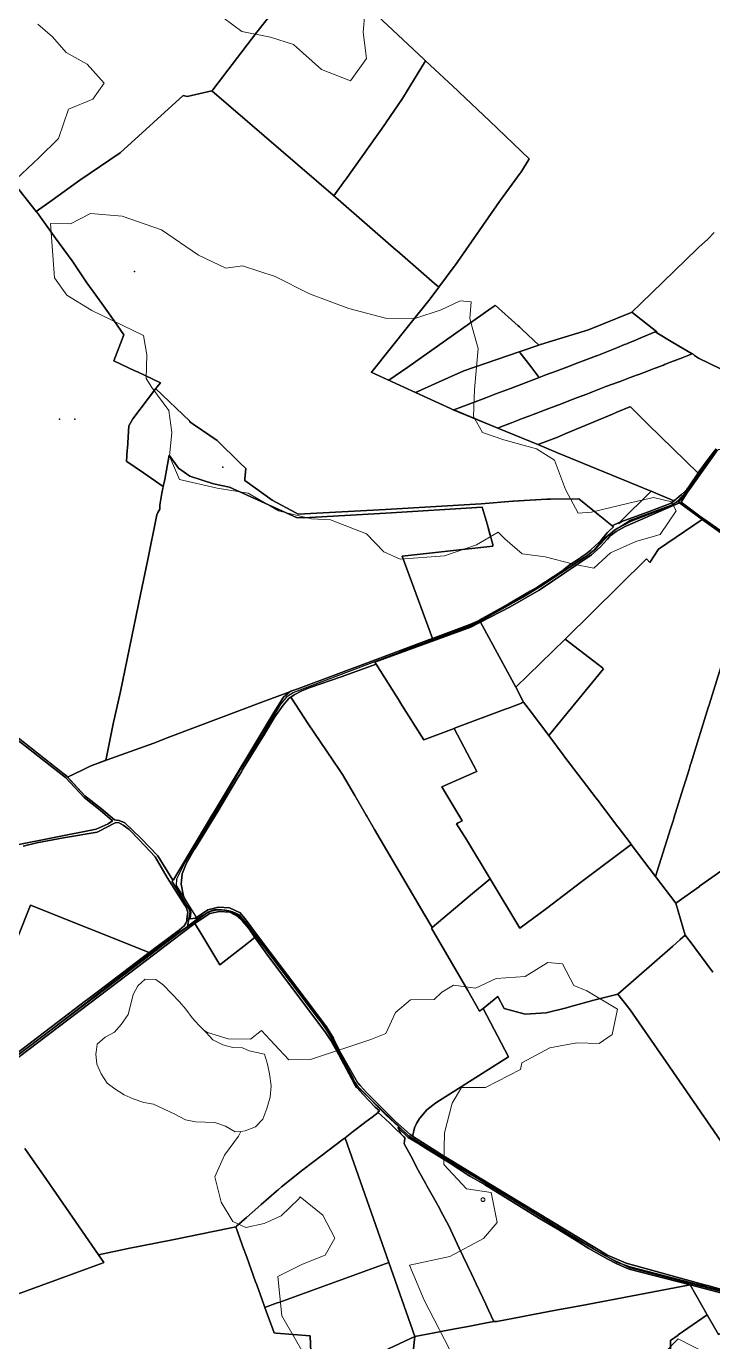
# Model space of a CAD drawing. Header units: metres. Extents: x 3 to 1005126, y 39 to 4383651.
# Drawn here: x 485298 to 486747, y 4360541 to 4363319 of the extents above; entities that cross this region are included whole.
import ezdxf

# ---------------------------------------------------------------- set-up
doc = ezdxf.new("R2010")
doc.units = ezdxf.units.M
doc.header["$MEASUREMENT"] = 0
doc.layers.add('Carreteras_5_km_Cala_Blava', color=2, linetype='Continuous', lineweight=30)
doc.layers.add('Habitats_5_km_Cala_Blava', color=7, linetype='Continuous', lineweight=9, true_color=0xe7f7d0)
doc.layers.add('TM_Llucmajor', color=7, linetype='Continuous')
doc.layers.add('Yacimientos_arqueologicos_5_km_Cala_Blava', color=7, linetype='Continuous', true_color=0x6c7696)

msp = doc.modelspace()

# ---------------------------------------------------------------- linework, layer by layer
at = {"layer": 'Carreteras_5_km_Cala_Blava'}
msp.add_line((485659, 4361434.2, 80.1), (485614.8, 4361504.9, 81.6), dxfattribs=at)
for points in [[(486673.1, 4362316.6, 85.1), (486692, 4362336.9, 85), (486755.1, 4362425, 84.6)], [(486537.7, 4362254, 82), (486572.7, 4362276.1, 83.4), (486660.5, 4362308.7, 85.1), (486673.1, 4362316.6, 85.1)], [(486252.9, 4362060.8, 80.1), (486372.5, 4362130, 79.7), (486475.6, 4362198.2, 80.3), (486494.6, 4362211.2, 80.5), (486520.2, 4362239.7, 81.3), (486537.7, 4362254, 82)], [(485749.4, 4361748.7, 81.2), (485793.8, 4361818.4, 81.3), (485835.4, 4361887.7, 81.3), (485850.2, 4361905.5, 81.1), (485861.1, 4361912.4, 81.1), (486252.9, 4362060.8, 80.1)], [(485614.8, 4361504.9, 81.6), (485615.8, 4361518.8, 81.6), (485631.6, 4361551.4, 81.4), (485696.9, 4361658.2, 81.2), (485749.4, 4361748.7, 81.2)], [(485659, 4361434.2, 80.1), (485635.5, 4361416.2, 80.2), (485628.3, 4361411.3, 80.2), (485603.6, 4361394.7, 80.2), (485277, 4361143.4, 80.4)], [(486067.8, 4361011.3, 76.4), (486004.5, 4361072.9, 77.6), (485993, 4361086.7, 77.8), (485928.1, 4361207.4, 79.3), (485794.5, 4361382.6, 81.2), (485762.3, 4361422.6, 80.5), (485745, 4361441, 80.2), (485729.5, 4361449, 80.1), (485712.9, 4361453, 80), (485700.2, 4361452.5, 79.9), (485685.3, 4361449, 80), (485669.8, 4361441.5, 80.1), (485659, 4361434.2, 80.1)], [(486166.6, 4360937.7, 74.9), (486104.5, 4360976.4, 76.1), (486067.8, 4361011.3, 76.4)], [(486695.3, 4360664.7, 71.4), (486571.6, 4360697.1, 71.9), (486519.9, 4360722.4, 71.7), (486449.8, 4360763.2, 71.3), (486352.3, 4360823.3, 73), (486166.6, 4360937.7, 74.9)], [(486882.8, 4360618, 72.5), (486837.7, 4360628.2, 71.9), (486695.3, 4360664.7, 71.4)]]:
    msp.add_polyline3d(points, dxfattribs=at)
at = {"layer": 'Habitats_5_km_Cala_Blava'}
for points in [[(486016, 4363386.3), (486009, 4363307.3), (486016, 4363251.3), (485982, 4363204.3), (485921, 4363228.3), (485862, 4363281.3), (485813, 4363296.3), (485753, 4363308.3), (485715, 4363336.3)], [(485322, 4363324.3), (485353, 4363297.3), (485382, 4363264.3), (485426, 4363239.3), (485462, 4363199.3), (485438, 4363165.3), (485387, 4363144.3), (485366, 4363082.3), (485324, 4363041.3), (485264, 4362985.3)], [(485887, 4360509.3), (485837, 4360596.3), (485829, 4360679.3), (485881, 4360705.3), (485929, 4360724.3), (485949, 4360760.3), (485924, 4360808.3), (485876, 4360847.3), (485873, 4360843.3), (485836, 4360807.3), (485800, 4360791.3), (485761, 4360782.3), (485734, 4360795.3), (485709, 4360836.3), (485696, 4360889.3), (485716, 4360935.3), (485746, 4360975.3), (485750.5, 4360985.6), (485760.1, 4360986.5), (485781.9, 4360994.8), (485797.5, 4361011), (485805.7, 4361033.7), (485812.7, 4361057.7), (485814.5, 4361081.8), (485811.3, 4361107.3), (485806.8, 4361127.8), (485800.9, 4361148.3), (485768.1, 4361155.4), (485754.3, 4361162.1), (485734.1, 4361162.6), (485712.6, 4361168.2), (485691.3, 4361178.8), (485677.8, 4361194.4), (485672.1, 4361199.9), (485680, 4361194.3), (485724, 4361181.3), (485771, 4361180.3), (485794, 4361198.3), (485822, 4361169.3), (485852, 4361136.3), (485898, 4361137.3), (486025, 4361179.3), (486057, 4361192.3), (486077, 4361236.3), (486109, 4361263.3), (486159, 4361264.3), (486175, 4361279.3), (486200, 4361294.3), (486246, 4361288.3), (486290, 4361308.3), (486351, 4361312.3), (486399, 4361342.3), (486430, 4361339.3), (486454, 4361293.3), (486481, 4361282.3), (486546, 4361243.3), (486535, 4361190.3), (486507, 4361171.3), (486460, 4361172.3), (486403, 4361162.3), (486344, 4361130.3), (486341, 4361116.3), (486267, 4361078.3), (486217, 4361078.3), (486197, 4361045.3), (486181, 4360982.3), (486179, 4360915.3), (486227, 4360864.3), (486279, 4360856.3), (486292, 4360793.3), (486263, 4360759.3), (486192, 4360721.3), (486107, 4360703.3), (486138, 4360629.3), (486202, 4360505.3)], [(486646, 4360518.3), (486674, 4360547.3), (486739, 4360514.3)]]:
    msp.add_lwpolyline(points, dxfattribs=at)
for points in [[(486496, 4362175.3), (486453, 4362183.3), (486393, 4362199.3), (486345, 4362205.3), (486308, 4362237.3), (486294, 4362251.3), (486248, 4362224.3), (486181, 4362201.3), (486087, 4362194.3), (486053, 4362209.3), (486016, 4362247.3), (485940, 4362277.3), (485900, 4362279.3), (485830, 4362296.3), (485766, 4362333.3), (485701, 4362344.3), (485621, 4362362.3), (485600, 4362411.3), (485605, 4362461.3), (485599, 4362508.3), (485563, 4362556.3), (485551, 4362575.3), (485552, 4362625.3), (485545, 4362666.3), (485436, 4362719.3), (485383, 4362751.3), (485357, 4362788.3), (485349, 4362903.3), (485391, 4362902.3), (485433, 4362924.3), (485500, 4362918.3), (485583, 4362889.3), (485661, 4362836.3), (485719, 4362808.3), (485754, 4362813.3), (485823, 4362791.3), (485896, 4362754.3), (485979, 4362723.3), (486056, 4362703.3), (486118, 4362702.3), (486174, 4362720.3), (486214, 4362739.3), (486237, 4362737.3), (486234, 4362702.3), (486241, 4362676.3), (486252, 4362639.3), (486244, 4362552.3), (486242, 4362495.3), (486261, 4362461.3), (486306, 4362446.3), (486375, 4362427.3), (486413, 4362403.3), (486436, 4362341.3), (486463, 4362291.3), (486491, 4362293.3), (486570, 4362312.3), (486622, 4362324.3), (486660, 4362315.3), (486670, 4362296.3), (486636, 4362246.3), (486585, 4362231.3), (486531, 4362207.3)], [(485800.9, 4361148.3), (485806.8, 4361127.8), (485811.3, 4361107.3), (485814.5, 4361081.8), (485812.7, 4361057.7), (485805.7, 4361033.7), (485797.5, 4361011), (485781.9, 4360994.8), (485760.1, 4360986.5), (485750.5, 4360985.6), (485738.5, 4360984.4), (485718.5, 4360996.4), (485695.9, 4361004.5), (485675.6, 4361005), (485655.3, 4361005.5), (485633.9, 4361009.8), (485611.3, 4361021.8), (485588.7, 4361032.5), (485566.2, 4361043.2), (485546, 4361046.2), (485523.3, 4361054.4), (485504.5, 4361062.5), (485484.5, 4361075.7), (485468.3, 4361087.5), (485456.1, 4361106.8), (485446.5, 4361127.4), (485444.5, 4361149.1), (485445, 4361152.5), (485447.5, 4361169.4), (485464.4, 4361184.2), (485483.7, 4361195.2), (485498, 4361211.4), (485512.5, 4361232.7), (485518.1, 4361254.2), (485523.7, 4361274.4), (485533, 4361293.2), (485548.6, 4361306.8), (485571.4, 4361306.3), (485582, 4361298.5), (485587.6, 4361294.5), (485603.7, 4361277.6), (485621, 4361259.3), (485634.6, 4361243.8), (485648.1, 4361225.6), (485661.7, 4361210.1), (485672.1, 4361199.9), (485677.8, 4361194.4), (485691.3, 4361178.8), (485712.6, 4361168.2), (485734.1, 4361162.6), (485754.3, 4361162.1), (485768.1, 4361155.4)], [(486262.2, 4360837.3), (486261.3, 4360837.3), (486260.8, 4360837.3), (486260.2, 4360837.8), (486259.8, 4360837.8), (486259.3, 4360838.3), (486258.9, 4360838.8), (486258.6, 4360839.3), (486258.4, 4360839.8), (486258.2, 4360840.3), (486258, 4360840.8), (486258, 4360841.3), (486258, 4360841.8), (486258.1, 4360842.3), (486258.3, 4360842.8), (486258.5, 4360843.3), (486258.8, 4360843.8), (486259.2, 4360844.3), (486259.6, 4360844.3), (486260.1, 4360844.8), (486260.6, 4360845.3), (486261.1, 4360845.3), (486261.7, 4360845.3), (486262.2, 4360845.3), (486262.7, 4360845.3), (486263.3, 4360845.3), (486263.8, 4360844.8), (486264.3, 4360844.8), (486264.7, 4360844.3), (486265.1, 4360843.8), (486265.4, 4360843.3), (486265.7, 4360842.8), (486265.8, 4360842.3), (486266, 4360841.8), (486266, 4360841.3), (486265.9, 4360840.8), (486265.8, 4360840.3), (486265.6, 4360839.8), (486265.4, 4360839.3), (486265.1, 4360838.8), (486264.7, 4360838.3), (486264.3, 4360837.8), (486263.8, 4360837.8), (486263.3, 4360837.3), (486262.7, 4360837.3)], [(486262.7, 4360837.3), (486263.3, 4360837.3), (486263.8, 4360837.8), (486264.3, 4360837.8), (486264.7, 4360838.3), (486265.1, 4360838.8), (486265.4, 4360839.3), (486265.6, 4360839.8), (486265.8, 4360840.3), (486265.9, 4360840.8), (486266, 4360841.3), (486266, 4360841.8), (486265.8, 4360842.3), (486265.7, 4360842.8), (486265.4, 4360843.3), (486265.1, 4360843.8), (486264.7, 4360844.3), (486264.3, 4360844.8), (486263.8, 4360844.8), (486263.3, 4360845.3), (486262.7, 4360845.3), (486262.2, 4360845.3), (486261.7, 4360845.3), (486261.1, 4360845.3), (486260.6, 4360845.3), (486260.1, 4360844.8), (486259.6, 4360844.3), (486259.2, 4360844.3), (486258.8, 4360843.8), (486258.5, 4360843.3), (486258.3, 4360842.8), (486258.1, 4360842.3), (486258, 4360841.8), (486258, 4360841.3), (486258, 4360840.8), (486258.2, 4360840.3), (486258.4, 4360839.8), (486258.6, 4360839.3), (486258.9, 4360838.8), (486259.3, 4360838.3), (486259.8, 4360837.8), (486260.2, 4360837.8), (486260.8, 4360837.3), (486261.3, 4360837.3), (486262.2, 4360837.3)]]:
    msp.add_lwpolyline(points, close=True, dxfattribs=at)
at = {"layer": 'TM_Llucmajor', "linetype": 'Continuous', "flags": 128}
for points in [[(485909.3, 4363465.1), (485784.4, 4363307.2), (485691.7, 4363185.6), (485689.8, 4363183), (485637.7, 4363171.2), (485628.8, 4363173.4), (485496.1, 4363052.3), (485410.9, 4362994.5), (485352.6, 4362952), (485318.5, 4362928.2), (485273.9, 4362984.7)], [(486750.1, 4362883.9), (486737, 4362870.1), (486716.8, 4362852.1), (486714, 4362849.6), (486713.3, 4362849), (486595.2, 4362734), (486576.3, 4362715.6), (486573.6, 4362714.5), (486484.7, 4362678.7), (486383.6, 4362647.2), (486380.1, 4362646.1), (486344.7, 4362679.1), (486338.8, 4362684.5), (486336.2, 4362686.9), (486287.8, 4362730.3), (486286.5, 4362729.4), (486282.5, 4362726.5), (486279.4, 4362724.4), (486103, 4362599.6), (486063.5, 4362572.4), (486062.8, 4362571.9), (486026.2, 4362588.7), (486027, 4362589.6), (486104.7, 4362686.8), (486150.7, 4362744.2), (486168.6, 4362768.2), (486201.2, 4362811.8), (486202.6, 4362813.6), (486297.2, 4362949.2), (486299.1, 4362951.9), (486340.6, 4363009.5), (486341.6, 4363011), (486358.6, 4363038.1), (486359.6, 4363039.6), (486275.9, 4363119.5), (486211.6, 4363180.2), (486208.8, 4363182.8), (486140.9, 4363246.7), (486137.3, 4363250.1), (486006.5, 4363372.4)], [(485273.9, 4362984.7), (485318.5, 4362928.2), (485323.3, 4362922.7), (485324.2, 4362921.6), (485359.6, 4362872.3), (485394.3, 4362823.9), (485425.6, 4362777.4), (485444.5, 4362751.6), (485461, 4362728.9), (485482.9, 4362697.7), (485503.7, 4362668.1), (485482.8, 4362612.8), (485484.1, 4362612.2), (485484.1, 4362612.2), (485526.8, 4362592), (485532.3, 4362589.9), (485580.8, 4362566.6), (485573.2, 4362557.5), (485555.7, 4362534.1), (485522.8, 4362490.6), (485514.5, 4362475.7), (485511.1, 4362427.7), (485510.9, 4362424.6), (485509.3, 4362400.5), (485510.2, 4362400), (485545.3, 4362376.1), (485586.8, 4362347.8), (485583.8, 4362333.2), (485579.5, 4362307.9), (485579.8, 4362299.7), (485575.3, 4362292.4), (485573.4, 4362287.5), (485554.1, 4362193.4), (485539, 4362119.6), (485496.9, 4361914.6), (485481.2, 4361846), (485467, 4361775.7), (485465.7, 4361769.2), (485432.9, 4361756.5), (485416, 4361748.5), (485385, 4361733.9), (485383.3, 4361735.7), (485374.9, 4361742.4), (484918.8, 4362101.8)], [(486761.8, 4362596.5), (486717.1, 4362618.8), (486708.9, 4362624.1), (486705.1, 4362627.4), (486704.4, 4362627.8), (486704.4, 4362627.8), (486703.8, 4362627.6), (486703.7, 4362627.6), (486674.9, 4362644.7), (486659.4, 4362653.8), (486632.9, 4362669.6), (486627.2, 4362673.2), (486629.2, 4362674), (486576.3, 4362715.6), (486595.2, 4362734), (486713.3, 4362849), (486714, 4362849.6), (486716.8, 4362852.1), (486737, 4362870.1), (486750.1, 4362883.9)], [(486754.4, 4362427.3), (486737.7, 4362405.4), (486718.1, 4362378.3), (486716.4, 4362375.9), (486610.4, 4362479.5), (486572.9, 4362516.2), (486571.9, 4362515.8), (486544.8, 4362504.4), (486535.6, 4362500.6), (486489.9, 4362481.4), (486437.3, 4362459.4), (486422.9, 4362453.4), (486421.2, 4362452.7), (486382.2, 4362437.9), (486377.5, 4362436.1), (486293.2, 4362470.9), (486299.7, 4362473.4), (486322, 4362482.2), (486346.6, 4362491.5), (486358.7, 4362496.1), (486373.9, 4362501.8), (486401.1, 4362512.4), (486427.8, 4362522.4), (486443.2, 4362528.2), (486461.4, 4362535.3), (486481, 4362542.7), (486493.2, 4362547.4), (486511.1, 4362554.2), (486521.5, 4362558.5), (486523.2, 4362559.1), (486545.7, 4362567), (486551.4, 4362569), (486558.7, 4362571.9), (486572.7, 4362577.4), (486588.6, 4362583.3), (486591, 4362584.2), (486613.1, 4362592.6), (486618.1, 4362594.5), (486625.7, 4362597.5), (486642.9, 4362604), (486645.3, 4362605), (486645.3, 4362605), (486658.3, 4362610), (486671.4, 4362615), (486682.8, 4362619.4), (486703.8, 4362627.6), (486704.4, 4362627.8), (486705.1, 4362627.4), (486708.9, 4362624.1), (486717.1, 4362618.8), (486761.8, 4362596.5)], [(486756.1, 4362425.3), (486712.8, 4362366.2), (486678.8, 4362318.7), (486675, 4362316.6), (486657.1, 4362306.5), (486634.8, 4362297.6), (486575.2, 4362274), (486546.8, 4362259.2), (486539.4, 4362255.4), (486526.2, 4362244.3), (486519, 4362236.4), (486501.1, 4362216.7), (486482.9, 4362201.8), (486405.6, 4362150.9), (486389.6, 4362140.4), (486345.5, 4362113), (486253.3, 4362061.9), (486234.4, 4362052.5), (486174.3, 4362030.3), (486106.1, 4362005.2), (486084.8, 4362000.3), (486234.5, 4362056.3), (486254.1, 4362064.8), (486254.3, 4362064.9), (486317.3, 4362100.7), (486361.8, 4362126.1), (486374.2, 4362133.2), (486375.4, 4362134), (486428.2, 4362169), (486444.1, 4362181.4), (486463.7, 4362194.2), (486471.1, 4362199.4), (486479.9, 4362205.4), (486489.4, 4362213.1), (486490.5, 4362214.1), (486505.6, 4362228.6), (486513.4, 4362237.2), (486525, 4362250.1), (486526.6, 4362251.9), (486527.2, 4362252.5), (486537.5, 4362262), (486537.5, 4362262), (486534.8, 4362264.1), (486550.7, 4362272.5), (486548.1, 4362269.5), (486555.5, 4362273.7), (486615, 4362295.7), (486659.1, 4362312.4), (486669.6, 4362320.9), (486671.6, 4362322.5), (486681.1, 4362330.3), (486687.6, 4362336.4), (486691.7, 4362340.8), (486693.5, 4362343), (486695, 4362344.9), (486696.4, 4362346.6), (486697.9, 4362348.8), (486715.9, 4362375.2), (486718.1, 4362378.3), (486737.7, 4362405.4), (486754.4, 4362427.3)], [(486754.4, 4362420.8), (486699.3, 4362343.2), (486694.2, 4362335.5), (486680.2, 4362314.3), (486676.8, 4362313), (486675, 4362316.6), (486678.8, 4362318.7), (486712.8, 4362366.2), (486756.1, 4362425.3)], [(486779.3, 4362239), (486724.5, 4362277.7), (486724.5, 4362277.7), (486676.8, 4362313), (486680.2, 4362314.3), (486725.7, 4362280.8), (486728.9, 4362278.4), (486729.3, 4362278.2), (486840.1, 4362200.4)], [(486803.8, 4362092.6), (486743, 4361897.3), (486740.1, 4361888.2), (486738.6, 4361883.3), (486738.4, 4361882.6), (486700.7, 4361761.7), (486700.5, 4361761.1), (486697.1, 4361750.1), (486689.3, 4361724.9), (486689.2, 4361724.7), (486689.1, 4361724.3), (486688.1, 4361721), (486684.7, 4361710.3), (486665, 4361646.9), (486664.9, 4361646.8), (486664.8, 4361646.3), (486664, 4361643.8), (486658, 4361624.7), (486626.6, 4361523.7), (486575, 4361591.5), (486572.6, 4361594.7), (486547.2, 4361628), (486546.9, 4361628.5), (486507.9, 4361680), (486507, 4361681.2), (486500.9, 4361689.2), (486433, 4361779), (486431.4, 4361781), (486431.4, 4361781), (486401.3, 4361821.6), (486410.4, 4361832.8), (486516.3, 4361962.7), (486514.1, 4361964.4), (486496.1, 4361978.3), (486435.5, 4362025.4), (486607, 4362194.9), (486608.1, 4362193.7), (486614.2, 4362186.7), (486632.8, 4362215.3), (486724.5, 4362277.7), (486779.3, 4362239)], [(484918.8, 4362101.8), (485383.3, 4361735.7), (485421, 4361694.2), (485456.6, 4361666.4), (485483.6, 4361643.8), (485488, 4361643.1), (485493.7, 4361642.1), (485506, 4361637.1), (485539.5, 4361604.9), (485575.3, 4361567.8), (485606.8, 4361515.9), (485605.6, 4361513.1), (485631.5, 4361470), (485640.7, 4361456.4), (485643.5, 4361448.8), (485640.9, 4361434.3), (485636.9, 4361433.9), (485638.7, 4361448.2), (485635.2, 4361459.2), (485633.3, 4361461.7), (485595.4, 4361521.8), (485570, 4361565.1), (485535.8, 4361601.6), (485515, 4361623.2), (485502.5, 4361632.5), (485492.6, 4361638.2), (485492.6, 4361638.2), (485485.4, 4361637), (485451.7, 4361619.3), (485447.7, 4361617.7), (485376.6, 4361605.2), (485320.3, 4361594.7), (485291.1, 4361588.2)], [(486835.6, 4361585), (486719.5, 4361503.1), (486719.2, 4361502.9), (486669.2, 4361467.5), (486669.2, 4361467.5), (486626.6, 4361523.7), (486658, 4361624.7), (486664, 4361643.8), (486664.8, 4361646.3), (486664.9, 4361646.8), (486665, 4361646.9), (486684.7, 4361710.3), (486688.1, 4361721), (486689.1, 4361724.3), (486689.2, 4361724.7), (486689.3, 4361724.9), (486697.1, 4361750.1), (486700.5, 4361761.1), (486700.7, 4361761.7), (486738.4, 4361882.6), (486738.6, 4361883.3), (486740.1, 4361888.2), (486743, 4361897.3), (486803.8, 4362092.6)], [(485263.9, 4361824.7), (485380.6, 4361732.9), (485419.9, 4361690.6), (485453.6, 4361664.2), (485479.7, 4361641.3), (485470.3, 4361635.4), (485445.1, 4361623.9), (485271.6, 4361589.4)], [(485271.6, 4361589.4), (485445.1, 4361623.9), (485470.3, 4361635.4), (485479.7, 4361641.3), (485453.6, 4361664.2), (485419.9, 4361690.6), (485380.6, 4361732.9), (485263.9, 4361824.7)], [(485291.1, 4361588.2), (485320.3, 4361594.7), (485376.6, 4361605.2), (485447.7, 4361617.7), (485451.7, 4361619.3), (485485.4, 4361637), (485492.6, 4361638.2), (485492.6, 4361638.2), (485502.5, 4361632.5), (485515, 4361623.2), (485535.8, 4361601.6), (485570, 4361565.1), (485595.4, 4361521.8), (485633.3, 4361461.7), (485635.2, 4361459.2), (485638.7, 4361448.2), (485636.9, 4361433.9), (485636.4, 4361430.3), (485634.6, 4361425), (485631.1, 4361419.6), (485620.9, 4361411.1), (485556.9, 4361363.2), (485306.8, 4361463), (485249.2, 4361318.6)], [(486747.4, 4361321.6), (486697.1, 4361389.5), (486696.8, 4361389.9), (486689.2, 4361400.2), (486689.2, 4361400.2), (486669.2, 4361467.5), (486719.2, 4361502.9), (486719.5, 4361503.1), (486835.6, 4361585)], [(485249.2, 4361318.6), (485306.8, 4361463), (485556.9, 4361363.2), (485450.3, 4361281.7), (485424.9, 4361262.6), (485424.9, 4361262.6), (485422.9, 4361261.1), (485276.3, 4361149)], [(486848.5, 4360627.3), (486572.1, 4360699.2), (486544.5, 4360709.5), (486495.5, 4360737.4), (486265.7, 4360877.2), (486110.7, 4360971.5), (486057.7, 4361019.8), (486004.3, 4361073.7), (486000.5, 4361077.2), (485997.4, 4361080.7), (485997.1, 4361081.1), (485993.9, 4361085.2), (485991.2, 4361089.6), (485988.9, 4361094.2), (485987.7, 4361096.9), (485942.6, 4361181.8), (485939.6, 4361187.3), (485933.3, 4361198.1), (485922.6, 4361213.6), (485914.7, 4361223.4), (485759, 4361429.1), (485747.5, 4361442.8), (485740.4, 4361446.2), (485739.5, 4361446.6), (485733.1, 4361449.1), (485725.6, 4361451.3), (485717.9, 4361452.8), (485710.2, 4361453.6), (485702.3, 4361453.8), (485698.8, 4361453.6), (485695.1, 4361453.1), (485691.5, 4361452.4), (485688, 4361451.3), (485684.6, 4361449.9), (485681.4, 4361448.2), (485678.3, 4361446.2), (485675.4, 4361444), (485638.1, 4361417.8), (485638.1, 4361417.8), (485640.9, 4361434.3), (485643.9, 4361434.6), (485655.3, 4361435.8), (485681.3, 4361453.4), (485703.6, 4361459), (485727.1, 4361457.3), (485747.7, 4361448.1), (485748.6, 4361447.7), (485760, 4361434.4), (485760.1, 4361434.3), (485771.7, 4361418.4), (485801.5, 4361378.6), (485811.5, 4361365.2), (485811.9, 4361364.7), (485886.2, 4361266.5), (485931.8, 4361206.1), (485946.4, 4361182.1), (485946.5, 4361181.9), (485961.9, 4361150.7), (485962.1, 4361150.4), (485997.1, 4361088.9), (485998.5, 4361087.2), (486002.2, 4361083), (486002.4, 4361082.8), (486003.4, 4361081.6), (486015.8, 4361067.3), (486040.6, 4361042.8), (486077.1, 4361006.4), (486077.3, 4361006.3), (486108.6, 4360979.2), (486108.6, 4360979.1), (486113.4, 4360975.6), (486113.5, 4360975.5), (486169, 4360939.9), (486171.6, 4360938.2), (486178.3, 4360933.9), (486256.2, 4360886.8), (486347.1, 4360831.8), (486525, 4360724.2), (486564.3, 4360707.3), (486732.3, 4360661), (486736.8, 4360659.7), (486771.2, 4360650.3)], [(485216.2, 4361099), (485491.6, 4361306.8), (485623.7, 4361407.6), (485675.4, 4361444), (485678.3, 4361446.2), (485681.4, 4361448.2), (485684.6, 4361449.9), (485688, 4361451.3), (485691.5, 4361452.4), (485695.1, 4361453.1), (485698.8, 4361453.6), (485702.3, 4361453.8), (485710.2, 4361453.6), (485717.9, 4361452.8), (485725.6, 4361451.3), (485733.1, 4361449.1), (485739.5, 4361446.6), (485740.4, 4361446.2), (485747.5, 4361442.8), (485759, 4361429.1), (485914.7, 4361223.4), (485922.6, 4361213.6), (485933.3, 4361198.1), (485939.6, 4361187.3), (485942.6, 4361181.8), (485987.7, 4361096.9), (485988.9, 4361094.2), (485991.2, 4361089.6), (485993.9, 4361085.2), (485997.1, 4361081.1), (485997.4, 4361080.7), (486000.5, 4361077.2), (486004.3, 4361073.7), (486057.7, 4361019.8), (486110.7, 4360971.5), (486265.7, 4360877.2), (486495.5, 4360737.4), (486544.5, 4360709.5), (486572.1, 4360699.2), (486848.5, 4360627.3)], [(485276.3, 4361149), (485422.9, 4361261.1), (485424.9, 4361262.6), (485450.3, 4361281.7), (485556.9, 4361363.2), (485620.9, 4361411.1), (485631.1, 4361419.6), (485634.6, 4361425), (485636.4, 4361430.3), (485636.9, 4361433.9), (485640.9, 4361434.3), (485638.1, 4361417.8), (485623.7, 4361407.6), (485491.6, 4361306.8), (485216.2, 4361099)], [(486804.3, 4360634.1), (486699.7, 4360661.2), (486570.8, 4360694.5), (486544.7, 4360705.5), (486524.4, 4360716.2), (486485.4, 4360738.4), (486461, 4360753.9), (486421.9, 4360777.6), (486418.9, 4360779.4), (486418.4, 4360779.7), (486381.1, 4360801.5), (486265.5, 4360873.4), (486235.8, 4360890.4), (486232.3, 4360892.3), (486191.6, 4360919.2), (486144.2, 4360948.2), (486124.5, 4360960.3), (486124.1, 4360960.6), (486103.9, 4360972.9), (486082.2, 4360993.9), (486089.4, 4360979.5), (486078.7, 4360989.6), (486065.2, 4361002.7), (486056, 4361011.3), (486040.8, 4361025.5), (486040.3, 4361026), (486043.7, 4361028.7), (486034.6, 4361036.7), (486008.8, 4361063.3), (485995.5, 4361078.1), (485995.2, 4361078.4), (485989.9, 4361086.9), (485957.3, 4361147.3), (485940.8, 4361177.2), (485928.4, 4361196.3), (485849.3, 4361301.6), (485805.7, 4361359.7), (485802.2, 4361364.5), (485780.3, 4361394.8), (485767.7, 4361414), (485754.2, 4361429.2), (485742.8, 4361440.2), (485727.3, 4361448.4), (485705.7, 4361449.9), (485685.4, 4361445.4), (485669.3, 4361434.8), (485653.9, 4361424.8), (485651.3, 4361423.1), (485625.3, 4361403.4), (485536.5, 4361336), (485280.7, 4361141.3)], [(485280.7, 4361141.3), (485536.5, 4361336), (485625.3, 4361403.4), (485651.3, 4361423.1), (485653.9, 4361424.8), (485666.3, 4361403.9), (485706.1, 4361337), (485706.3, 4361337.2), (485756.9, 4361376.6), (485780.3, 4361394.8), (485802.2, 4361364.5), (485805.7, 4361359.7), (485849.3, 4361301.6), (485928.4, 4361196.3), (485940.8, 4361177.2), (485957.3, 4361147.3), (485989.9, 4361086.9), (485995.2, 4361078.4), (485995.5, 4361078.1), (486008.8, 4361063.3), (486034.6, 4361036.7), (486043.7, 4361028.7), (486040.3, 4361026), (486040.8, 4361025.5), (486027.7, 4361015.5), (486012.8, 4361004.1), (486011.9, 4361003.4), (485988.6, 4360985.7), (485970.8, 4360972.2), (485964.2, 4360967.1), (485922.5, 4360935.3), (485881.4, 4360904.1), (485836.5, 4360868.4), (485830.2, 4360863), (485829.3, 4360862.2), (485826.1, 4360859.4), (485793.9, 4360831), (485786.7, 4360824.7), (485786.7, 4360824.7), (485762.5, 4360803.5), (485741.6, 4360785.1), (485740.9, 4360784.6), (485740, 4360783.8), (485727, 4360781.2), (485606.2, 4360756.7), (485541.6, 4360743.7), (485513.1, 4360737.9), (485449.9, 4360725.1), (485340.2, 4360884.1), (485294.5, 4360949.3)], [(486764.6, 4360964.8), (486648.9, 4361132.2), (486648.7, 4361132.4), (486572.9, 4361242.1), (486572.9, 4361242.1), (486547.1, 4361275.5), (486662.7, 4361377), (486677.9, 4361390.4), (486678.2, 4361390.6), (486689.2, 4361400.2), (486696.8, 4361389.9), (486697.1, 4361389.5), (486747.4, 4361321.6)], [(486771.2, 4360650.3), (486736.8, 4360659.7), (486732.3, 4360661), (486564.3, 4360707.3), (486525, 4360724.2), (486347.1, 4360831.8), (486256.2, 4360886.8), (486178.3, 4360933.9), (486171.6, 4360938.2), (486169, 4360939.9), (486169, 4360939.9), (486113.5, 4360975.5), (486114, 4360977.5), (486117.7, 4360993.2), (486121.3, 4361002), (486127.9, 4361012.6), (486128.8, 4361013.7), (486143.3, 4361030.9), (486162.4, 4361045.7), (486223.5, 4361084.2), (486224.2, 4361084.7), (486225.7, 4361085.6), (486316.2, 4361142.7), (486262.2, 4361245), (486262.4, 4361245.3), (486293.4, 4361270.4), (486306.7, 4361245.3), (486351.4, 4361233.3), (486395.7, 4361236.2), (486438.5, 4361246.7), (486442.3, 4361247.7), (486496.1, 4361262.3), (486547.1, 4361275.5), (486572.9, 4361242.1), (486648.7, 4361132.4), (486648.9, 4361132.2), (486764.6, 4360964.8)], [(485294.5, 4360949.3), (485340.2, 4360884.1), (485449.9, 4360725.1), (485461.4, 4360708.4), (485460, 4360707.9), (485233.8, 4360625.2)], [(485233.8, 4360625.2), (485460, 4360707.9), (485461.4, 4360708.4), (485449.9, 4360725.1), (485513.1, 4360737.9), (485541.6, 4360743.7), (485606.2, 4360756.7), (485727, 4360781.2), (485740, 4360783.8), (485743.7, 4360774), (485754.5, 4360744), (485763.3, 4360719.6), (485772.7, 4360693.6), (485782, 4360667.7), (485784.3, 4360661.5), (485788.6, 4360649.7), (485795.1, 4360631.7), (485801.6, 4360613.7), (485812.1, 4360584.5), (485815.4, 4360575.4), (485821.1, 4360559.9), (485821.6, 4360559.8), (485821.8, 4360559.8), (485825.5, 4360559.5), (485897.4, 4360553.8), (485901.6, 4360450.6)], [(486113.7, 4360513.8), (486118.1, 4360552.3), (486155.7, 4360559.4), (486199, 4360567.7), (486230.4, 4360573.6), (486265.7, 4360580.3), (486284.8, 4360584), (486286, 4360584.1), (486291.2, 4360584.1), (486291.4, 4360584.2), (486342.4, 4360593.8), (486371.5, 4360599.3), (486427.3, 4360609.8), (486427.5, 4360609.9), (486432, 4360610.7), (486481.7, 4360620.1), (486699.7, 4360661.2), (486735.6, 4360598), (486674.4, 4360555.6), (486674, 4360555.4), (486657.9, 4360544.2), (486658.3, 4360370.5)], [(486658.3, 4360370.5), (486657.9, 4360544.2), (486674, 4360555.4), (486674.4, 4360555.6), (486735.6, 4360598), (486759.6, 4360556.3), (486846.7, 4360597.3), (486841.4, 4360590.9), (486839.5, 4360578.6), (486844.1, 4360565.8), (486872.3, 4360484.1)]]:
    msp.add_lwpolyline(points, dxfattribs=at)
for points in [[(485970.4, 4362993.7), (485947.2, 4362961.1), (485945.5, 4362962.6), (485689.8, 4363183), (485691.7, 4363185.6), (485784.4, 4363307.2), (485909.3, 4363465.1), (485938.4, 4363437.3), (485940.7, 4363435.1), (486006.1, 4363372.7), (486006.5, 4363372.4), (486137.3, 4363250.1), (486140.9, 4363246.7), (486092.3, 4363167.1), (486056.9, 4363115.8), (486055.9, 4363114.5), (485971.7, 4362995.3), (485970.8, 4362994.1), (485970.4, 4362993.7)], [(485970.4, 4362993.7), (485970.8, 4362994.1), (485971.7, 4362995.3), (486055.9, 4363114.5), (486056.9, 4363115.8), (486092.3, 4363167.1), (486140.9, 4363246.7), (486208.8, 4363182.8), (486211.6, 4363180.2), (486275.9, 4363119.5), (486359.6, 4363039.6), (486358.6, 4363038.1), (486341.6, 4363011), (486340.6, 4363009.5), (486299.1, 4362951.9), (486297.2, 4362949.2), (486202.6, 4362813.6), (486201.2, 4362811.8), (486168.6, 4362768.2), (486167.8, 4362768.9), (486159.8, 4362775.9), (486081.1, 4362844.9), (486079, 4362846.7), (485956.3, 4362953.3), (485947.2, 4362961.1), (485970.4, 4362993.7)], [(485484.1, 4362612.2), (485482.8, 4362612.8), (485503.7, 4362668.1), (485482.9, 4362697.7), (485461, 4362728.9), (485444.5, 4362751.6), (485425.6, 4362777.4), (485394.3, 4362823.9), (485359.6, 4362872.3), (485324.2, 4362921.6), (485323.3, 4362922.7), (485318.5, 4362928.2), (485352.6, 4362952), (485410.9, 4362994.5), (485496.1, 4363052.3), (485628.8, 4363173.4), (485637.7, 4363171.2), (485689.8, 4363183), (485945.5, 4362962.6), (485956.3, 4362953.3), (486079, 4362846.7), (486081.1, 4362844.9), (486159.8, 4362775.9), (486167.8, 4362768.9), (486168.6, 4362768.2), (486150.7, 4362744.2), (486104.7, 4362686.8), (486027, 4362589.6), (486026.2, 4362588.7), (486119.6, 4362545.8), (486193.3, 4362512), (486199.3, 4362509.6), (486293.1, 4362470.9), (486377.5, 4362436.1), (486419.6, 4362418.7), (486614.8, 4362338.2), (486617.1, 4362337.3), (486550.7, 4362272.5), (486534.8, 4362264.1), (486464.3, 4362321.5), (486404.5, 4362320.6), (486396.8, 4362320.5), (486325.1, 4362316.4), (486257.9, 4362311.2), (486056.4, 4362298.7), (485872, 4362289), (485866.8, 4362291.8), (485816.9, 4362318.9), (485759.5, 4362360.5), (485759.5, 4362363.7), (485761.6, 4362385.3), (485748.5, 4362397.2), (485700.6, 4362444.7), (485649.8, 4362479), (485643.3, 4362484.2), (485642.7, 4362485.4), (485570.7, 4362554.2), (485573.2, 4362557.5), (485580.8, 4362566.6), (485532.3, 4362589.9), (485526.8, 4362592), (485484.1, 4362612.2)], [(486338.4, 4362631.8), (486221.4, 4362591.7), (486161.7, 4362564.8), (486124.1, 4362547.8), (486119.6, 4362545.8), (486062.8, 4362571.9), (486063.5, 4362572.4), (486103, 4362599.6), (486279.4, 4362724.4), (486282.5, 4362726.5), (486286.5, 4362729.4), (486287.8, 4362730.3), (486336.2, 4362686.9), (486338.8, 4362684.5), (486344.7, 4362679.1), (486380.1, 4362646.1), (486338.4, 4362631.8)], [(486583.8, 4362656.6), (486568.4, 4362650.1), (486565.5, 4362649), (486561, 4362647.2), (486561, 4362647.2), (486544.8, 4362640.6), (486502.3, 4362623.7), (486502.2, 4362623.7), (486501.4, 4362623.4), (486462.4, 4362608.5), (486438.9, 4362599.7), (486416.5, 4362591.3), (486395, 4362583.1), (486380.8, 4362577.6), (486380, 4362578.5), (486362.8, 4362600.6), (486340.2, 4362629.5), (486338.4, 4362631.8), (486380.1, 4362646.1), (486383.6, 4362647.2), (486484.7, 4362678.7), (486573.6, 4362714.5), (486576.3, 4362715.6), (486629.2, 4362674), (486627.2, 4362673.2), (486625.6, 4362674.2), (486595.3, 4362661.4), (486583.8, 4362656.6)], [(486583.8, 4362656.6), (486595.3, 4362661.4), (486625.6, 4362674.2), (486627.2, 4362673.2), (486632.9, 4362669.6), (486659.4, 4362653.8), (486674.9, 4362644.7), (486703.7, 4362627.6), (486703.8, 4362627.6), (486682.8, 4362619.4), (486671.4, 4362615), (486658.3, 4362610), (486645.3, 4362605), (486642.9, 4362604), (486625.7, 4362597.5), (486618.1, 4362594.5), (486613.1, 4362592.6), (486591, 4362584.2), (486588.6, 4362583.3), (486572.7, 4362577.4), (486558.7, 4362571.9), (486551.4, 4362569), (486545.7, 4362567), (486523.2, 4362559.1), (486521.5, 4362558.5), (486511.1, 4362554.2), (486493.2, 4362547.4), (486481, 4362542.7), (486461.4, 4362535.3), (486443.2, 4362528.2), (486427.8, 4362522.4), (486401.1, 4362512.4), (486373.9, 4362501.8), (486358.7, 4362496.1), (486346.6, 4362491.5), (486322, 4362482.2), (486299.7, 4362473.4), (486293.2, 4362470.9), (486293.1, 4362470.9), (486200.3, 4362509.2), (486240, 4362524.3), (486251.1, 4362528.5), (486267.7, 4362534.9), (486289.2, 4362543), (486320, 4362554.6), (486344.3, 4362563.4), (486380.8, 4362577.6), (486395, 4362583.1), (486416.5, 4362591.3), (486438.9, 4362599.7), (486462.4, 4362608.5), (486501.4, 4362623.4), (486502.2, 4362623.7), (486502.3, 4362623.7), (486544.8, 4362640.6), (486561, 4362647.2), (486561, 4362647.2), (486565.5, 4362649), (486568.4, 4362650.1), (486583.8, 4362656.6)], [(486380, 4362578.5), (486380.8, 4362577.6), (486344.3, 4362563.4), (486320, 4362554.6), (486289.2, 4362543), (486267.7, 4362534.9), (486251.1, 4362528.5), (486240, 4362524.3), (486200.3, 4362509.2), (486199.3, 4362509.6), (486193.3, 4362512), (486119.6, 4362545.8), (486124.1, 4362547.8), (486161.7, 4362564.8), (486221.4, 4362591.7), (486338.4, 4362631.8), (486340.2, 4362629.5), (486362.8, 4362600.6), (486380, 4362578.5)], [(485589.9, 4362362.5), (485586.8, 4362347.8), (485545.3, 4362376.1), (485510.2, 4362400), (485509.3, 4362400.5), (485510.9, 4362424.6), (485511.1, 4362427.7), (485514.5, 4362475.7), (485522.8, 4362490.6), (485555.7, 4362534.1), (485570.1, 4362553.4), (485570.7, 4362554.2), (485642.7, 4362485.4), (485643.3, 4362484.2), (485649.8, 4362479), (485700.6, 4362444.7), (485748.5, 4362397.2), (485761.6, 4362385.3), (485759.5, 4362363.7), (485759.5, 4362360.5), (485816.9, 4362318.9), (485866.8, 4362291.8), (485872, 4362289), (486056.4, 4362298.7), (486257.9, 4362311.2), (486325.1, 4362316.4), (486326.3, 4362316.5), (486396.8, 4362320.5), (486404.5, 4362320.6), (486464.3, 4362321.5), (486537.5, 4362262), (486528, 4362253.2), (486527.2, 4362252.5), (486526.6, 4362251.9), (486525, 4362250.1), (486513.4, 4362237.2), (486505.6, 4362228.6), (486490.5, 4362214.1), (486489.4, 4362213.1), (486479.9, 4362205.4), (486471.1, 4362199.4), (486463.7, 4362194.2), (486444.1, 4362181.4), (486428.2, 4362169), (486375.4, 4362134), (486374.2, 4362133.2), (486361.8, 4362126.1), (486317.3, 4362100.7), (486254.3, 4362064.9), (486254.1, 4362064.8), (486234.5, 4362056.3), (486155.3, 4362026.7), (486091.1, 4362200.1), (486283.1, 4362221.3), (486282.7, 4362225.3), (486277.8, 4362242.7), (486277.5, 4362243.7), (486270.6, 4362268.4), (486260.1, 4362303.9), (486057.1, 4362290.9), (485883.5, 4362281.6), (485868.4, 4362282.1), (485726.6, 4362345.8), (485692.8, 4362352.8), (485642.8, 4362369.5), (485618.9, 4362386.2), (485599.5, 4362413.6), (485589.9, 4362362.5)], [(486571.9, 4362515.8), (486572.9, 4362516.2), (486610.4, 4362479.5), (486716.4, 4362375.9), (486715.9, 4362375.2), (486697.9, 4362348.8), (486696.4, 4362346.6), (486695, 4362344.9), (486693.5, 4362343), (486691.7, 4362340.8), (486687.6, 4362336.4), (486681.1, 4362330.3), (486671.6, 4362322.5), (486669.6, 4362320.9), (486665.3, 4362317.4), (486617.1, 4362337.3), (486614.8, 4362338.2), (486419.6, 4362418.7), (486377.5, 4362436.1), (486382.2, 4362437.9), (486421.2, 4362452.7), (486422.9, 4362453.4), (486437.3, 4362459.4), (486489.9, 4362481.4), (486535.6, 4362500.6), (486544.8, 4362504.4), (486571.9, 4362515.8)], [(486890.9, 4362311.5), (486934.7, 4362245.8), (486907.4, 4362242.4), (486906.7, 4362242), (486906.1, 4362241.6), (486840.1, 4362200.4), (486729.3, 4362278.2), (486728.9, 4362278.4), (486725.7, 4362280.8), (486680.2, 4362314.3), (486694.2, 4362335.5), (486699.3, 4362343.2), (486754.4, 4362420.8), (486758.1, 4362424.2), (486759.5, 4362425.5), (486844.5, 4362443.5), (486859, 4362341), (486868.1, 4362345.6), (486890.9, 4362311.5)], [(485468.5, 4361770.3), (485465.7, 4361769.2), (485467, 4361775.7), (485481.2, 4361846), (485496.9, 4361914.6), (485539, 4362119.6), (485554.1, 4362193.4), (485573.4, 4362287.5), (485575.3, 4362292.4), (485579.8, 4362299.7), (485579.5, 4362307.9), (485583.8, 4362333.2), (485589.9, 4362362.5), (485599.5, 4362413.6), (485618.9, 4362386.2), (485642.8, 4362369.5), (485692.8, 4362352.8), (485726.6, 4362345.8), (485868.4, 4362282.1), (485883.5, 4362281.6), (486057.1, 4362290.9), (486260.1, 4362303.9), (486270.6, 4362268.4), (486277.8, 4362242.7), (486282.7, 4362225.3), (486283.1, 4362221.3), (486091.1, 4362200.1), (486155.3, 4362026.7), (486149.2, 4362024.4), (486033.1, 4361980.9), (485871, 4361920.1), (485856.3, 4361915.5), (485854.4, 4361914), (485800.9, 4361894.1), (485600.9, 4361819), (485566.7, 4361805.6), (485468.5, 4361770.3)], [(485854.4, 4361914), (485856.3, 4361915.5), (485871, 4361920.1), (486033.1, 4361980.9), (486084.8, 4362000.3), (486106.1, 4362005.2), (486174.3, 4362030.3), (486234.4, 4362052.5), (486253.3, 4362061.9), (486345.5, 4362113), (486389.6, 4362140.4), (486405.6, 4362150.9), (486482.9, 4362201.8), (486501.1, 4362216.7), (486519, 4362236.4), (486526.2, 4362244.3), (486539.4, 4362255.4), (486546.8, 4362259.2), (486575.2, 4362274), (486634.8, 4362297.6), (486657.1, 4362306.5), (486675, 4362316.6), (486676.8, 4362313), (486562.4, 4362263.1), (486543.4, 4362252.7), (486530.9, 4362243.1), (486524.8, 4362236.5), (486509.3, 4362219.7), (486491.2, 4362203), (486380.4, 4362128.8), (486319.5, 4362093.6), (486256.6, 4362060.7), (486254.2, 4362059.5), (486253.9, 4362059.3), (486236.6, 4362050.2), (486033.6, 4361976.8), (486035.3, 4361974.1), (486036.3, 4361972.6), (485962.4, 4361945.7), (485897, 4361922.8), (485879.4, 4361915.7), (485863.5, 4361907.7), (485852.3, 4361900), (485840.3, 4361886), (485822.7, 4361860.9), (485800.8, 4361824.4), (485755.6, 4361751.8), (485753.4, 4361748.1), (485751.8, 4361745.1), (485743.8, 4361731.2), (485700.5, 4361659), (485653.6, 4361582.2), (485651.8, 4361579.4), (485635.6, 4361550.7), (485626.7, 4361529.6), (485624.6, 4361507.8), (485629.4, 4361482.4), (485642.1, 4361459.7), (485645.4, 4361448.3), (485643.9, 4361434.6), (485640.9, 4361434.3), (485643.5, 4361448.8), (485640.7, 4361456.4), (485631.5, 4361470), (485605.6, 4361513.1), (485606.8, 4361515.9), (485608.2, 4361516.5), (485613.4, 4361525.2), (485656.4, 4361597.2), (485691.7, 4361656.2), (485692.2, 4361657), (485820.6, 4361870), (485820.7, 4361870.2), (485840.6, 4361902.6), (485854.4, 4361914)], [(486665.3, 4362317.4), (486659.1, 4362312.4), (486615, 4362295.7), (486555.5, 4362273.7), (486548.1, 4362269.5), (486550.7, 4362272.5), (486617.1, 4362337.3), (486665.3, 4362317.4)], [(486331.6, 4361924), (486256.6, 4362060.7), (486319.5, 4362093.6), (486380.4, 4362128.8), (486491.2, 4362203), (486509.3, 4362219.7), (486524.8, 4362236.5), (486530.9, 4362243.1), (486543.4, 4362252.7), (486562.4, 4362263.1), (486676.8, 4362313), (486724.5, 4362277.7), (486632.8, 4362215.3), (486614.2, 4362186.7), (486608.1, 4362193.7), (486607, 4362194.9), (486435.5, 4362025.4), (486331.6, 4361924)], [(486035.3, 4361974.1), (486033.6, 4361976.8), (486236.6, 4362050.2), (486253.9, 4362059.3), (486254.2, 4362059.5), (486256.6, 4362060.7), (486331.6, 4361924), (486347.6, 4361891.8), (486343.6, 4361890.3), (486343.3, 4361890.2), (486313.9, 4361878.9), (486313.7, 4361878.8), (486311.2, 4361877.8), (486202.1, 4361836.8), (486201.5, 4361836.6), (486137.4, 4361812.5), (486087.2, 4361891.3), (486086.9, 4361891.7), (486036.3, 4361972.6), (486035.3, 4361974.1)], [(486347.6, 4361891.8), (486331.6, 4361924), (486435.5, 4362025.4), (486496.1, 4361978.3), (486514.1, 4361964.4), (486516.3, 4361962.7), (486410.4, 4361832.8), (486401.3, 4361821.6), (486357.1, 4361879.4), (486347.6, 4361891.8)], [(485879.4, 4361915.7), (485897, 4361922.8), (485962.4, 4361945.7), (486036.3, 4361972.6), (486086.9, 4361891.7), (486087.2, 4361891.3), (486137.4, 4361812.5), (486201.5, 4361836.6), (486248.7, 4361745.3), (486245.6, 4361744.2), (486175.4, 4361713.4), (486212.9, 4361649.5), (486217.9, 4361641.1), (486209.8, 4361637.2), (486206.2, 4361635.4), (486227, 4361601.8), (486277, 4361519), (486235.8, 4361484.3), (486154.6, 4361416), (486139, 4361442.5), (486044.7, 4361602.8), (486032.9, 4361623.2), (486016.8, 4361651), (486015.3, 4361653.7), (485991.3, 4361695.1), (485965.7, 4361739.3), (485964, 4361741.7), (485958.5, 4361749.5), (485893.1, 4361846.4), (485857.9, 4361900.7), (485857.1, 4361902.1), (485856.4, 4361902.9), (485863.5, 4361907.7), (485879.4, 4361915.7)], [(485468.5, 4361770.3), (485566.7, 4361805.6), (485600.9, 4361819), (485800.9, 4361894.1), (485854.4, 4361914), (485840.6, 4361902.6), (485820.7, 4361870.2), (485820.6, 4361870), (485692.2, 4361657), (485691.7, 4361656.2), (485656.4, 4361597.2), (485613.4, 4361525.2), (485608.2, 4361516.5), (485606.8, 4361515.9), (485575.3, 4361567.8), (485539.5, 4361604.9), (485506, 4361637.1), (485493.7, 4361642.1), (485488, 4361643.1), (485483.6, 4361643.8), (485456.6, 4361666.4), (485421, 4361694.2), (485385, 4361733.9), (485416, 4361748.5), (485432.9, 4361756.5), (485468.5, 4361770.3)], [(485642.1, 4361459.7), (485629.4, 4361482.4), (485624.6, 4361507.8), (485626.7, 4361529.6), (485635.6, 4361550.7), (485651.8, 4361579.4), (485653.6, 4361582.2), (485700.5, 4361659), (485743.8, 4361731.2), (485751.8, 4361745.1), (485753.4, 4361748.1), (485755.6, 4361751.8), (485800.8, 4361824.4), (485822.7, 4361860.9), (485840.3, 4361886), (485852.3, 4361900), (485856.4, 4361902.9), (485857.1, 4361902.1), (485857.9, 4361900.7), (485893.1, 4361846.4), (485958.5, 4361749.5), (485964, 4361741.7), (485965.7, 4361739.3), (485991.3, 4361695.1), (486015.3, 4361653.7), (486016.8, 4361651), (486032.9, 4361623.2), (486044.7, 4361602.8), (486139, 4361442.5), (486154.6, 4361416), (486153.5, 4361415), (486229.8, 4361283.1), (486254.9, 4361239.7), (486262.2, 4361245), (486316.2, 4361142.7), (486225.7, 4361085.6), (486224.2, 4361084.7), (486223.5, 4361084.2), (486162.4, 4361045.7), (486143.3, 4361030.9), (486128.8, 4361013.7), (486127.9, 4361012.6), (486121.3, 4361002), (486117.7, 4360993.2), (486114, 4360977.5), (486113.5, 4360975.5), (486113.4, 4360975.6), (486108.6, 4360979.1), (486108.6, 4360979.2), (486077.3, 4361006.3), (486077.1, 4361006.4), (486040.6, 4361042.8), (486015.8, 4361067.3), (486003.4, 4361081.6), (486002.4, 4361082.8), (486002.2, 4361083), (485998.5, 4361087.2), (485997.1, 4361088.9), (485962.1, 4361150.4), (485961.9, 4361150.7), (485946.5, 4361181.9), (485946.4, 4361182.1), (485931.8, 4361206.1), (485886.2, 4361266.5), (485811.9, 4361364.7), (485811.5, 4361365.2), (485801.5, 4361378.6), (485771.7, 4361418.4), (485760.1, 4361434.3), (485760, 4361434.4), (485748.6, 4361447.7), (485747.7, 4361448.1), (485727.1, 4361457.3), (485703.6, 4361459), (485681.3, 4361453.4), (485655.3, 4361435.8), (485643.9, 4361434.6), (485645.4, 4361448.3), (485642.1, 4361459.7)], [(486212.9, 4361649.5), (486175.4, 4361713.4), (486245.6, 4361744.2), (486248.7, 4361745.3), (486201.5, 4361836.6), (486202.1, 4361836.8), (486311.2, 4361877.8), (486313.7, 4361878.8), (486313.9, 4361878.9), (486343.3, 4361890.2), (486343.6, 4361890.3), (486347.6, 4361891.8), (486357.1, 4361879.4), (486401.3, 4361821.6), (486431.4, 4361781), (486433, 4361779), (486500.9, 4361689.2), (486507, 4361681.2), (486507.9, 4361680), (486546.9, 4361628.5), (486547.2, 4361628), (486572.6, 4361594.7), (486575, 4361591.5), (486471, 4361513.2), (486396.4, 4361456.3), (486340, 4361414.8), (486277, 4361519), (486227, 4361601.8), (486206.2, 4361635.4), (486209.8, 4361637.2), (486217.9, 4361641.1), (486212.9, 4361649.5)], [(486229.8, 4361283.1), (486153.5, 4361415), (486154.6, 4361416), (486235.8, 4361484.3), (486277, 4361519), (486340, 4361414.8), (486396.4, 4361456.3), (486471, 4361513.2), (486575, 4361591.5), (486626.6, 4361523.7), (486669.2, 4361467.5), (486689.2, 4361400.2), (486678.2, 4361390.6), (486677.9, 4361390.4), (486662.7, 4361377), (486547.1, 4361275.5), (486496.1, 4361262.3), (486442.3, 4361247.7), (486438.5, 4361246.7), (486395.7, 4361236.2), (486351.4, 4361233.3), (486306.7, 4361245.3), (486293.4, 4361270.4), (486262.4, 4361245.3), (486262.2, 4361245), (486254.9, 4361239.7), (486229.8, 4361283.1)], [(485666.3, 4361403.9), (485653.9, 4361424.8), (485669.3, 4361434.8), (485685.4, 4361445.4), (485705.7, 4361449.9), (485727.3, 4361448.4), (485742.8, 4361440.2), (485754.2, 4361429.2), (485767.7, 4361414), (485780.3, 4361394.8), (485756.9, 4361376.6), (485706.3, 4361337.2), (485706.1, 4361337), (485666.3, 4361403.9)], [(486063.2, 4360708.9), (485971.2, 4360971.1), (485970.8, 4360972.2), (485988.6, 4360985.7), (486011.9, 4361003.4), (486012.8, 4361004.1), (486027.7, 4361015.5), (486040.8, 4361025.5), (486056, 4361011.3), (486065.2, 4361002.7), (486078.7, 4360989.6), (486089.4, 4360979.5), (486094.3, 4360974.7), (486097.8, 4360971.7), (486097.2, 4360971.2), (486096.5, 4360965), (486095.9, 4360959.2), (486109.6, 4360933.9), (486124.2, 4360905), (486125.2, 4360903.3), (486141.2, 4360874.7), (486143.5, 4360870.5), (486157.4, 4360845.7), (486170.8, 4360821.7), (486172.6, 4360818.4), (486189.8, 4360786.1), (486211.9, 4360739.1), (486237.5, 4360684.9), (486247.6, 4360663.3), (486261.4, 4360633.9), (486267.7, 4360620.6), (486273.7, 4360608.1), (486284.8, 4360584), (486265.7, 4360580.3), (486230.4, 4360573.6), (486199, 4360567.7), (486155.7, 4360559.4), (486118.1, 4360552.3), (486063.2, 4360708.9)], [(486286, 4360584.1), (486284.8, 4360584), (486273.7, 4360608.1), (486267.7, 4360620.6), (486261.4, 4360633.9), (486247.6, 4360663.3), (486237.5, 4360684.9), (486211.9, 4360739.1), (486189.8, 4360786.1), (486172.6, 4360818.4), (486170.8, 4360821.7), (486157.4, 4360845.7), (486143.5, 4360870.5), (486141.2, 4360874.7), (486125.2, 4360903.3), (486124.2, 4360905), (486109.6, 4360933.9), (486095.9, 4360959.2), (486096.5, 4360965), (486097.2, 4360971.2), (486097.8, 4360971.7), (486094.3, 4360974.7), (486089.4, 4360979.5), (486082.2, 4360993.9), (486103.9, 4360972.9), (486124.1, 4360960.6), (486124.5, 4360960.3), (486144.2, 4360948.2), (486191.6, 4360919.2), (486232.3, 4360892.3), (486235.8, 4360890.4), (486265.5, 4360873.4), (486381.1, 4360801.5), (486418.4, 4360779.7), (486418.9, 4360779.4), (486421.9, 4360777.6), (486461, 4360753.9), (486485.4, 4360738.4), (486524.4, 4360716.2), (486544.7, 4360705.5), (486570.8, 4360694.5), (486699.7, 4360661.2), (486481.7, 4360620.1), (486432, 4360610.7), (486427.5, 4360609.9), (486427.3, 4360609.8), (486371.5, 4360599.3), (486342.4, 4360593.8), (486291.4, 4360584.2), (486291.2, 4360584.1), (486286, 4360584.1)], [(485784.3, 4360661.5), (485782, 4360667.7), (485772.7, 4360693.6), (485763.3, 4360719.6), (485754.5, 4360744), (485743.7, 4360774), (485740, 4360783.8), (485740.9, 4360784.6), (485741.6, 4360785.1), (485762.5, 4360803.5), (485786.7, 4360824.7), (485793.9, 4360831), (485826.1, 4360859.4), (485829.3, 4360862.2), (485830.2, 4360863), (485836.5, 4360868.4), (485881.4, 4360904.1), (485922.5, 4360935.3), (485964.2, 4360967.1), (485970.8, 4360972.2), (485971.2, 4360971.1), (486063.2, 4360708.9), (485830.7, 4360624.3), (485827.7, 4360623.2), (485801.6, 4360613.7), (485795.1, 4360631.7), (485788.6, 4360649.7), (485784.3, 4360661.5)], [(485815.4, 4360575.4), (485812.1, 4360584.5), (485801.6, 4360613.7), (485827.7, 4360623.2), (485830.7, 4360624.3), (486063.2, 4360708.9), (486118.1, 4360552.3), (485901.6, 4360450.6), (485897.4, 4360553.8), (485825.5, 4360559.5), (485821.8, 4360559.8), (485821.6, 4360559.8), (485821.1, 4360559.9), (485815.4, 4360575.4)], [(486699.7, 4360661.2), (486804.3, 4360634.1), (486883.9, 4360614.6), (486849, 4360598.4), (486846.7, 4360597.3), (486759.6, 4360556.3), (486735.6, 4360598), (486699.7, 4360661.2)], [(485936.5, 4360241.3), (485924.4, 4360236.9), (485919.7, 4360235.3), (485915.1, 4360233.7), (485910.3, 4360232), (485910.3, 4360232.3), (485908.9, 4360269), (485901.6, 4360450.6), (486118.1, 4360552.3), (486113.7, 4360513.8), (486108.2, 4360466.3), (486102.8, 4360418.6), (486097.9, 4360378.8), (486090.7, 4360318.7), (486087.8, 4360294.5), (486074.4, 4360289.9), (486057, 4360284), (486036, 4360276.8), (486016.2, 4360270.2), (485997.3, 4360263.6), (485982, 4360258.1), (485974.9, 4360255.5), (485974.8, 4360255.4), (485936.5, 4360241.3)]]:
    msp.add_lwpolyline(points, close=True, dxfattribs=at)
at = {"layer": 'Yacimientos_arqueologicos_5_km_Cala_Blava'}
for p in [(485526, 4362801.3, 90.5), (485368.1, 4362489.4, 83.3), (485400.3, 4362489.4, 86.4), (485712.5, 4362388.5, 83.9)]:
    msp.add_point(p, dxfattribs=at)

doc.saveas('drawing.dxf')
